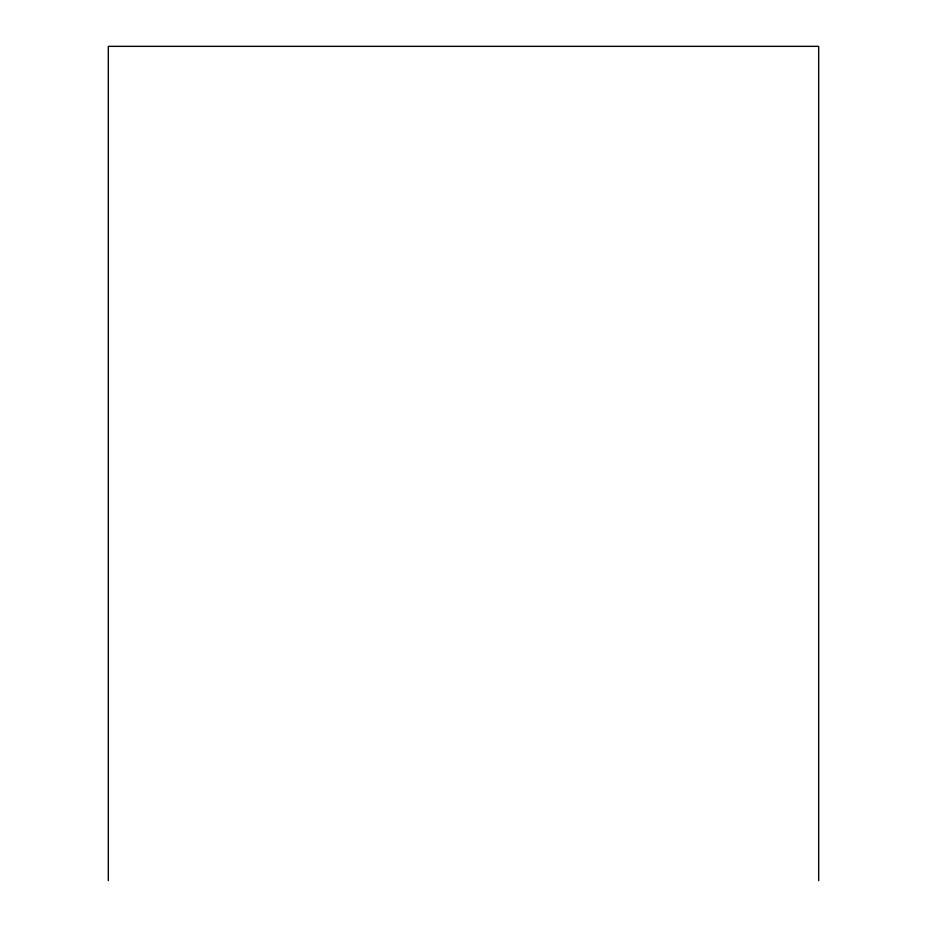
<?xml version="1.0" encoding="UTF-8"?>
<svg xmlns="http://www.w3.org/2000/svg" width="927" height="927" viewBox="0 0 927 927"><rect width="100%" height="100%" fill="white"/><g stroke="black" fill="none" stroke-linecap="round" stroke-linejoin="round"><path stroke-width="1.39" d="M818.68 880.65L818.68 46.35L108.32 46.35L108.32 880.65"/></g></svg>
